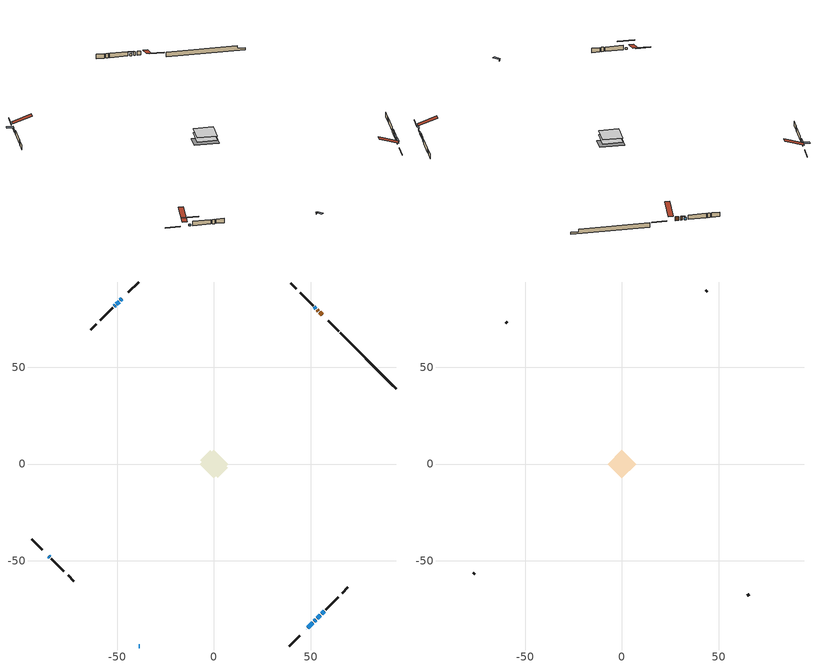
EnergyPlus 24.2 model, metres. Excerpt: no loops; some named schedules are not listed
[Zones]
conditioned space
 floor outside (Floor1 construction): -1.33,0 0,1.33 1.33,0 0,-1.33 z1.53
 floor adiabatic (AdiabaticFloorConstruction): -7.32,0 0,7.32 7.32,0 0,-7.32 z1.53
 floor foundation (Slab1 construction): -7.22,1.83 -1.83,7.22 7.22,-1.83 1.83,-7.22 z-0.91
 wall outside (RimJoist1 construction): 38.93,-93.99 44.35,-88.58 / -93.99,-38.93 -88.58,-44.35 / -38.93,93.99 -44.35,88.58 / 64.45,68.47 59.04,73.88 z1.53:1.83
 wall outside (AdiabaticWallConstruction 1): 55.84,77.08 54.59,78.33 / 53.94,78.99 53.28,79.65 z1.53:3.56
 wall outside (AdiabaticWallConstruction): 47.54,-85.38 47.65,-85.27 / -38.93,-93.99 -38.37,-93.99 z1.53:2.45; 48.3,-84.62 51.04,-81.88 z1.53:2.29; -85.38,-47.54 -84.7,-48.22 / -49.02,83.9 -50.39,82.53 / -51.05,81.88 -51.52,81.41 z1.53:2.5; 51.69,-81.23 52.59,-80.33 z1.53:1.84; 52.62,80.3 51.79,81.13 / -47.54,85.38 -48.37,84.55 / 53.25,-79.67 54.9,-78.02 z1.53:2.7; 55.56,-77.37 56.96,-75.96 z1.53:3.05
 wall outside (Wall1 construction): 57.61,-75.31 64.14,-68.78 / -84.04,-48.88 -77.51,-55.41 / -52.17,80.75 -58.7,74.22 / 51.14,81.79 44.61,88.31 z1.53:3.97
 wall outside (Wall3 construction): 66.26,-66.66 69.16,-63.76 / -75.4,-57.53 -72.49,-60.43 / -60.82,72.1 -63.72,69.2 / 42.49,90.43 39.59,93.33 z1.53:3.97
 wall foundation (FoundationWall1 construction): 65.11,67.81,-0.91 65.11,67.81,1.53 91.1,41.82,1.53 91.1,41.82,0.12 93.99,38.93,0.12 93.99,38.93,-0.91
 window (WindowConstruction 6): 47.54,-85.38 47.65,-85.27 z1.53:2.44
 window (WindowConstruction 9): 48.3,-84.62 51.04,-81.89 z1.53:2.29
 window (WindowConstruction 10): -85.38,-47.54 -84.7,-48.22 z1.53:2.5
 window (WindowConstruction 7): 51.69,-81.23 52.59,-80.33 z1.53:1.83
 window (WindowConstruction 8): -38.93,-93.99 -38.37,-93.99 z1.53:2.44
 window (WindowConstruction): 52.62,80.3 51.79,81.13 z1.53:2.7
 window (WindowConstruction 1): -47.54,85.38 -48.37,84.56 z1.53:2.7
 window (WindowConstruction 2): -49.02,83.9 -50.39,82.53 z1.53:2.5
 window (WindowConstruction 3): -51.05,81.88 -51.51,81.41 z1.53:2.5
 window (WindowConstruction 4): 53.25,-79.67 54.9,-78.02 z1.53:2.7
 window (WindowConstruction 5): 55.56,-77.36 56.96,-75.96 z1.53:3.05
 door (Door): 55.84,77.08 54.59,78.33 z1.53:3.56
 door (Door 1): 53.93,78.99 53.28,79.65 z1.53:3.56
 ceiling adiabatic (AdiabaticFloorConstruction): 0,-7.32 7.32,0 0,7.32 -7.32,0 z1.53
attic - vented
 floor to conditioned space (Floor2 construction Reversed): -7.32,0 0,7.32 7.32,0 0,-7.32 z3.97
 wall outside (Wall2 construction): 64.8,-68.12 65.6,-67.32 / -76.86,-56.07 -76.05,-56.87 / -59.36,73.57 -60.16,72.76 / 43.95,88.97 43.15,89.77 z1.53:3.97
 roof outside (Roof1 construction): 46.88,-86.04,3.97 39.75,-78.9,7.33 37.87,-80.78,7.33 45,-87.92,3.97; -86.04,-46.88,3.97 -78.9,-39.75,7.33 -80.78,-37.87,7.33 -87.92,-45,3.97; -46.88,86.04,3.97 -39.75,78.9,7.33 -37.87,80.78,7.33 -45,87.92,3.97; 56.5,76.42,3.97 49.37,69.29,7.33 51.25,67.41,7.33 58.38,74.54,3.97
shading: 48.72,-84.2 46.46,-86.46 46.9,-86.89 49.15,-84.63 z3.97; 51.25,-81.67 48.09,-84.83 48.3,-85.04 51.46,-81.89 z2.59; -81.9,-51.02 -88.18,-44.74 -88.39,-44.95 -82.11,-51.23 z6.46; 53.67,-79.25 50.62,-82.3 51.05,-82.73 54.1,-79.69 z3.36; -38.08,-93.99 -39.23,-93.99 -39.23,-97.65 -38.08,-97.65 z2.74; 51.15,81.77 53.26,79.66 53.47,79.87 51.36,81.98 z3.61; -48.58,84.34 -47.33,85.59 -49.92,88.18 -51.17,86.93 z3; -50.6,82.32 -48.81,84.11 -49.24,84.54 -51.03,82.75 z2.79; -51.73,81.2 -50.83,82.09 -51.27,82.52 -52.16,81.63 z2.79; 55.76,-77.16 52.39,-80.53 52.6,-80.75 55.97,-77.37 z3.92; 57.17,-75.75 55.35,-77.58 55.56,-77.79 57.38,-75.96 z3.35
[Building]
Building 1: Terrain=Suburbs
[Site:Location]
Halifax Intl AP_NS: Latitude {deg}=44.88; Longitude {deg}=-63.51; Time Zone {hr}=-4; Elevation {m}=145; Keep Site Location Information=Yes
[Site:GroundTemperature:Shallow]
3.15511, 1.33576, 1.19006, 2.05344, 5.51939, 8.9692, 11.96, 13.8546, 14.0156, 12.4746, 9.56009, 6.2161
[Site:WaterMainsTemperature]
Calculation Method=Schedule; Temperature Schedule=mains temperature schedule
[Material] Roughness=Rough; Thermal Absorptance=0.9
Name | Thickness {m} | Conductivity {W/m-K} | Density {kg/m3} | Specific Heat {J/kg-K} | Solar Absorptance | Visible Absorptance
asphalt or fiberglass shingles | 0.00635 | 0.162714 | 1121.4 | 1465.45 | 0.91 | 0.91
ceiling loosefill ins | 0.254 | 0.0480833 | 16.02 | 1046.75 | 0.7 | 0.7
ceiling stud and cavity | 0.1397 | 0.156792 | 65.682 | 1177.47 | 0.7 | 0.7
concrete 4.0 in. | 0.1016 | 1.803125 | 2242.8 | 837.4 | 0.7 | 0.7
concrete 8.0 in. | 0.2032 | 1.803125 | 2242.8 | 837.4 | 0.7 | 0.7
door material | 0.04445 | 0.053851 | 512.64 | 1214.23 | 0.7 | 0.7
door material 1 | 0.04445 | 0.0451087 | 512.64 | 1214.23 | 0.7 | 0.7
exterior vertical ins | 0.0733843 | 0.029427 | 32.04 | 1214.23 | 0.7 | 0.7
floor covering | 0.0127 | 0.0433444 | 54.468 | 1339.84 | 0.6 | 0.6
floor rigid ins; rim joist rigid ins; wall rigid ins | 0.103632 | 0.029427 | 32.04 | 1214.23 | 0.7 | 0.7
floor rigid ins 1; wall rigid ins 2 | 0.512978 | 0.029427 | 32.04 | 1214.23 | 0.7 | 0.7
floor stud and cavity | 0.1397 | 0.138412 | 92.3553 | 1139.71 | 0.7 | 0.7
floor stud and cavity 1 | 0.1397 | 1.75129 | 37.0049 | 1207.88 | 0.7 | 0.7
furniture material conditioned space 1 | 0.1524 | 0.115458 | 640.8 | 1214.23 | 0.6 | 0.6
gypsum board | 0.0127 | 0.160291 | 801 | 837.4 | 0.6 | 0.6
gypsum board 1 | 0.0127 | 0.160291 | 801 | 837.4 | 0.7 | 0.7
interior horizontal ins | 0.0378081 | 0.029427 | 32.04 | 1214.23 | 0.7 | 0.7
osb sheathing 0.5 in. | 0.0127 | 0.115458 | 512.64 | 1214.23 | 0.7 | 0.7
osb sheathing 0.75 in. | 0.01905 | 0.115458 | 512.64 | 1214.23 | 0.7 | 0.7
osb sheathing 2.0 in. | 0.0508 | 0.115458 | 512.64 | 1214.23 | 0.7 | 0.7
rim joist stud and cavity | 0.0508 | 0.0238513 | 125.044 | 1163.47 | 0.6 | 0.6
wall rigid ins 1 | 0.051816 | 0.029427 | 32.04 | 1214.23 | 0.7 | 0.7
wall stud and cavity | 0.1397 | 0.689953 | 139.0536 | 1170.24 | 0.7 | 0.7
wall stud and cavity 1 | 0.0889 | 6.9971 | 50.32683 | 1063.81 | 0.6 | 0.6
wall stud and cavity 2 | 0.1397 | 0.0760185 | 139.0536 | 1170.24 | 0.7 | 0.7
wall stud and cavity 3 | 0.0889 | 0.380278 | 52.3479 | 1209.89 | 0.7 | 0.7
wall stud and cavity 4 | 0.0889 | 0.391764 | 83.0341 | 1211.67 | 0.7 | 0.7
wood siding | 0.0254 | 0.102417 | 544.68 | 1172.36 | 0.25 | 0.25
wood siding 1 | 0.00254 | 0.102417 | 544.68 | 1172.36 | 0.25 | 0.25
wood siding 2; wood siding 3; wood siding 4 | 0.0254 | 0.102417 | 544.68 | 1172.36 | 0.7 | 0.7
[WindowMaterial:SimpleGlazingSystem]
Name | U-Factor {W/m2-K} | Solar Heat Gain Coefficient
WindowMaterial | 2.78449 | 0.59
WindowMaterial 1 | 2.779381 | 0.56
WindowMaterial 2 | 2.77143 | 0.52
WindowMaterial 3 | 2.79301 | 0.65
WindowMaterial 4 | 6.23388 | 0.47
WindowMaterial 5 | 4.68605 | 0.6
WindowMaterial 6 | 4.13529 | 0.65
WindowMaterial 7 | 2.77484 | 0.54
[Construction]
AdiabaticFloorConstruction: floor stud and cavity 1, floor rigid ins 1, osb sheathing 0.75 in., floor covering
AdiabaticWallConstruction: wood siding 3, wall rigid ins 2, wall stud and cavity 3, gypsum board
AdiabaticWallConstruction 1: wood siding 4, wall rigid ins 2, wall stud and cavity 3, gypsum board
Door: door material
Door 1: door material 1
Floor1 construction: floor stud and cavity, floor rigid ins, osb sheathing 0.75 in., floor covering
Floor2 construction Reversed: gypsum board, ceiling stud and cavity, ceiling loosefill ins
FoundationWall1 construction: concrete 8.0 in., gypsum board 1
furniture construction conditioned space 1: furniture material conditioned space 1
PartitionWallConstruction: gypsum board, wall stud and cavity 4, gypsum board
RimJoist1 construction: wood siding 2, rim joist rigid ins, osb sheathing 2.0 in., rim joist stud and cavity
Roof1 construction: asphalt or fiberglass shingles
Slab1 construction: concrete 4.0 in.
Wall1 construction: wood siding, wall rigid ins, osb sheathing 0.5 in., wall stud and cavity, gypsum board
Wall2 construction: wood siding 1, wall stud and cavity 1
Wall3 construction: wood siding, wall rigid ins 1, osb sheathing 0.5 in., wall stud and cavity 2, gypsum board
WindowConstruction; WindowConstruction 1; WindowConstruction 4: WindowMaterial
WindowConstruction 10; WindowConstruction 2: WindowMaterial 1
WindowConstruction 3: WindowMaterial 2
WindowConstruction 5: WindowMaterial 3
WindowConstruction 6: WindowMaterial 4
WindowConstruction 7: WindowMaterial 5
WindowConstruction 8: WindowMaterial 6
WindowConstruction 9: WindowMaterial 7
[Zone] Multiplier=1; Part of Total Floor Area=Yes
Name | Volume {m3}
attic - vented | 58.5799
conditioned space | 532.2
[Space]
Name | Zone | Volume {m3}
attic - vented 1 | attic - vented | 58.5799
conditioned space 1 | conditioned space | 532.2
[ZoneInfiltration:EffectiveLeakageArea]
infil attic - vented 1: Zone or Space=attic - vented 1; Schedule=Always On Discrete; Effective Air Leakage Area {cm2}=3843.58; Stack Coefficient=0.000403426; Wind Coefficient=1.35707e-05
[ZoneMixing]
whole house fan mix: Zone or Space=attic - vented; Schedule=Always On Continuous; Design Flow Rate Calculation Method=Flow/Zone; Design Flow Rate {m3/s}=0; Source Zone or Space=conditioned space
[SurfaceProperty:ExposedFoundationPerimeter]
Slab1: Exposed Perimeter Calculation Method=TotalExposedPerimeter; Total Exposed Perimeter {m}=40.843
[InternalMass] Zone or ZoneList=conditioned space; Space or SpaceList=conditioned space 1
Name | Construction | Surface Area {m2}
furniture mass conditioned space 1 | furniture construction conditioned space 1 | 83.3482
partition wall mass | PartitionWallConstruction | 208.371
[Lights]
interior lighting: Zone or ZoneList or Space or SpaceList=conditioned space 1; Schedule=interior lighting schedule; Design Level Calculation Method=LightingLevel; Lighting Level {W}=343.2; Return Air Fraction=0; Fraction Radiant=0.6; Fraction Visible=0.2; Fraction Replaceable=1
[People]
occupants: Zone or ZoneList or Space or SpaceList=conditioned space 1; Number of People Schedule=occupants schedule; Number of People Calculation Method=People; Number of People=3; Fraction Radiant=0.314171; Sensible Heat Fraction=0.56303; Activity Level Schedule=occupants activity schedule; Carbon Dioxide Generation Rate {m3/s-W}=0; Enable ASHRAE 55 Comfort Warnings=No; Mean Radiant Temperature Calculation Type=EnclosureAveraged
[ElectricEquipment] Zone or ZoneList or Space or SpaceList=conditioned space 1; Design Level Calculation Method=EquipmentLevel
Name | Schedule | Design Level {W} | Fraction Latent | Fraction Radiant | Fraction Lost
clothes dryer | clothes dryer schedule | 140.772 | 0.015 | 0.081 | 0.85
clothes washer | clothes washer schedule | 32.1985 | 0.03 | 0.162 | 0.7
cooking range | cooking range schedule | 215.147 | 0.08 | 0.432 | 0.2
dishwasher | dishwasher schedule | 66.8632 | 0.3 | 0.18 | 0.4
fridge | fridge schedule | 72.9452 | 0 | 0.6 | 0
mech vent bath fan 0 | mech vent bath fan 0 schedule | 50.2 | 0 | 0 | 1
mech vent bath fan 1 | mech vent bath fan 1 schedule | 50.2 | 0 | 0 | 1
mech vent house fan | mech vent house fan schedule | 26.8667 | 0 | 0 | 0.5
mech vent house fan cfis | mech vent house fan cfis schedule | 0 | 0 | 0 | 0
misc plug loads | misc plug loads schedule | 494.7 | 0.045 | 0.513 | 0.1
whole house fan | Always On Discrete | 0 | 0 | 0 | 1
[OtherEquipment] Zone or ZoneList or Space or SpaceList=conditioned space 1; Design Level Calculation Method=EquipmentLevel
Name | Fuel Type | Schedule | Design Level {W} | Fraction Latent | Fraction Radiant | Fraction Lost
clothes dryer 1 | Electricity | clothes dryer schedule | 0 | 0.015 | 0.081 | 0.85
cooking range 1 | Electricity | cooking range schedule | 0 | 0.08 | 0.432 | 0.2
general water use latent | None | general water use schedule | 62.594 | 1 | 0 | 0
general water use sensible | None | general water use schedule | -61.6891 | 0 | 0.6 | 0
mech vent house fan latent load | None | Always On Discrete | 0 | 1 | 0 | 0
mech vent house fan sensible load | None | Always On Discrete | 0 | 0 | 0 | 0
water heater energy adjustment1 | Electricity | Always On Discrete | 0.01 | 0 | 0 | 1
[ZoneInfiltration:DesignFlowRate] Zone or ZoneList or Space or SpaceList=conditioned space 1; Schedule=Always On Discrete; Design Flow Rate Calculation Method=Flow/Zone; Design Flow Rate {m3/s}=0
infil flow; natural vent flow; whole house fan flow
[Foundation:Kiva]
Foundation Kiva 1: Initial Indoor Air Temperature {C}=18; Interior Horizontal Insulation Material=interior horizontal ins; Interior Horizontal Insulation Depth {m}=0; Interior Horizontal Insulation Width {m}=0.599999; Wall Height Above Grade {m}=1.52997; Wall Depth Below Slab {m}=0.2032; Custom Block Material Name 1=exterior vertical ins; Custom Block Depth 1 {m}=2.43998; Custom Block X Position 1 {m}=0.2159; Custom Block Z Position 1 {m}=0
[Foundation:Kiva:Settings]
Soil Conductivity {W/m-K}=0.849921; Soil Density {kg/m3}=1842.3; Soil Specific Heat {J/kg-K}=418.7; Ground Solar Absorptivity=0.9; Ground Thermal Absorptivity=0.9; Ground Surface Roughness {m}=0.03; Far-Field Width {m}=40; Deep-Ground Boundary Condition=ZeroFlux; Deep-Ground Depth {m}=40; Minimum Cell Dimension {m}=0.2; Maximum Cell Growth Coefficient=3; Simulation Timestep=Timestep
[Exterior:Lights]
exterior lighting: Schedule=exterior lighting schedule; Design Level {W}=75.6
[Schedule:Constant]
Name | Hourly Value
Always On Continuous; mech vent house fan schedule; mech vent house fan cfis schedule; Always On Discrete | 1
occupants activity schedule | 117.228
fridge schedule | 0
[Schedule:Week:Daily]
interior lighting schedule Week Rule - Jan1-Jan27: interior lighting schedule day, interior lighting schedule day, interior lighting schedule day, interior lighting schedule day, interior lighting schedule day, interior lighting schedule day, interior lighting schedule day, interior lighting schedule default day, interior lighting schedule default day, interior lighting schedule default day, interior lighting schedule default day, interior lighting schedule default day
interior lighting schedule Week Rule - Jan28-Feb3: interior lighting schedule day, interior lighting schedule day, interior lighting schedule day, interior lighting schedule day, interior lighting schedule day 1, interior lighting schedule day 1, interior lighting schedule day 1, interior lighting schedule default day, interior lighting schedule default day, interior lighting schedule default day, interior lighting schedule default day, interior lighting schedule default day
interior lighting schedule Week Rule - Feb4-Feb24: interior lighting schedule day 1, interior lighting schedule day 1, interior lighting schedule day 1, interior lighting schedule day 1, interior lighting schedule day 1, interior lighting schedule day 1, interior lighting schedule day 1, interior lighting schedule default day, interior lighting schedule default day, interior lighting schedule default day, interior lighting schedule default day, interior lighting schedule default day
interior lighting schedule Week Rule - Feb25-Mar3: interior lighting schedule day 1, interior lighting schedule day 1, interior lighting schedule day 1, interior lighting schedule day 1, interior lighting schedule day 2, interior lighting schedule day 2, interior lighting schedule day 2, interior lighting schedule default day, interior lighting schedule default day, interior lighting schedule default day, interior lighting schedule default day, interior lighting schedule default day
interior lighting schedule Week Rule - Mar4-Mar31: interior lighting schedule day 2, interior lighting schedule day 2, interior lighting schedule day 2, interior lighting schedule day 2, interior lighting schedule day 2, interior lighting schedule day 2, interior lighting schedule day 2, interior lighting schedule default day, interior lighting schedule default day, interior lighting schedule default day, interior lighting schedule default day, interior lighting schedule default day
interior lighting schedule Week Rule - Apr1-Apr28: interior lighting schedule day 3, interior lighting schedule day 3, interior lighting schedule day 3, interior lighting schedule day 3, interior lighting schedule day 3, interior lighting schedule day 3, interior lighting schedule day 3, interior lighting schedule default day, interior lighting schedule default day, interior lighting schedule default day, interior lighting schedule default day, interior lighting schedule default day
interior lighting schedule Week Rule - Apr29-May5: interior lighting schedule day 3, interior lighting schedule day 3, interior lighting schedule day 4, interior lighting schedule day 4, interior lighting schedule day 4, interior lighting schedule day 4, interior lighting schedule day 4, interior lighting schedule default day, interior lighting schedule default day, interior lighting schedule default day, interior lighting schedule default day, interior lighting schedule default day
interior lighting schedule Week Rule - May6-May26: interior lighting schedule day 4, interior lighting schedule day 4, interior lighting schedule day 4, interior lighting schedule day 4, interior lighting schedule day 4, interior lighting schedule day 4, interior lighting schedule day 4, interior lighting schedule default day, interior lighting schedule default day, interior lighting schedule default day, interior lighting schedule default day, interior lighting schedule default day
interior lighting schedule Week Rule - May27-Jun2: interior lighting schedule day 4, interior lighting schedule day 4, interior lighting schedule day 4, interior lighting schedule day 4, interior lighting schedule day 4, interior lighting schedule day 5, interior lighting schedule day 5, interior lighting schedule default day, interior lighting schedule default day, interior lighting schedule default day, interior lighting schedule default day, interior lighting schedule default day
interior lighting schedule Week Rule - Jun3-Jun30: interior lighting schedule day 5, interior lighting schedule day 5, interior lighting schedule day 5, interior lighting schedule day 5, interior lighting schedule day 5, interior lighting schedule day 5, interior lighting schedule day 5, interior lighting schedule default day, interior lighting schedule default day, interior lighting schedule default day, interior lighting schedule default day, interior lighting schedule default day
interior lighting schedule Week Rule - Jul1-Jul28: interior lighting schedule day 6, interior lighting schedule day 6, interior lighting schedule day 6, interior lighting schedule day 6, interior lighting schedule day 6, interior lighting schedule day 6, interior lighting schedule day 6, interior lighting schedule default day, interior lighting schedule default day, interior lighting schedule default day, interior lighting schedule default day, interior lighting schedule default day
interior lighting schedule Week Rule - Jul29-Aug4: interior lighting schedule day 6, interior lighting schedule day 6, interior lighting schedule day 6, interior lighting schedule day 7, interior lighting schedule day 7, interior lighting schedule day 7, interior lighting schedule day 7, interior lighting schedule default day, interior lighting schedule default day, interior lighting schedule default day, interior lighting schedule default day, interior lighting schedule default day
interior lighting schedule Week Rule - Aug5-Aug25: interior lighting schedule day 7, interior lighting schedule day 7, interior lighting schedule day 7, interior lighting schedule day 7, interior lighting schedule day 7, interior lighting schedule day 7, interior lighting schedule day 7, interior lighting schedule default day, interior lighting schedule default day, interior lighting schedule default day, interior lighting schedule default day, interior lighting schedule default day
interior lighting schedule Week Rule - Aug26-Sep1: interior lighting schedule day 7, interior lighting schedule day 7, interior lighting schedule day 7, interior lighting schedule day 7, interior lighting schedule day 7, interior lighting schedule day 7, interior lighting schedule day 8, interior lighting schedule default day, interior lighting schedule default day, interior lighting schedule default day, interior lighting schedule default day, interior lighting schedule default day
interior lighting schedule Week Rule - Sep2-Sep29: interior lighting schedule day 8, interior lighting schedule day 8, interior lighting schedule day 8, interior lighting schedule day 8, interior lighting schedule day 8, interior lighting schedule day 8, interior lighting schedule day 8, interior lighting schedule default day, interior lighting schedule default day, interior lighting schedule default day, interior lighting schedule default day, interior lighting schedule default day
interior lighting schedule Week Rule - Sep30-Oct6: interior lighting schedule day 8, interior lighting schedule day 9, interior lighting schedule day 9, interior lighting schedule day 9, interior lighting schedule day 9, interior lighting schedule day 9, interior lighting schedule day 9, interior lighting schedule default day, interior lighting schedule default day, interior lighting schedule default day, interior lighting schedule default day, interior lighting schedule default day
interior lighting schedule Week Rule - Oct7-Oct27: interior lighting schedule day 9, interior lighting schedule day 9, interior lighting schedule day 9, interior lighting schedule day 9, interior lighting schedule day 9, interior lighting schedule day 9, interior lighting schedule day 9, interior lighting schedule default day, interior lighting schedule default day, interior lighting schedule default day, interior lighting schedule default day, interior lighting schedule default day
interior lighting schedule Week Rule - Oct28-Nov3: interior lighting schedule day 9, interior lighting schedule day 9, interior lighting schedule day 9, interior lighting schedule day 9, interior lighting schedule day 10, interior lighting schedule day 10, interior lighting schedule day 10, interior lighting schedule default day, interior lighting schedule default day, interior lighting schedule default day, interior lighting schedule default day, interior lighting schedule default day
interior lighting schedule Week Rule - Nov4-Nov24: interior lighting schedule day 10, interior lighting schedule day 10, interior lighting schedule day 10, interior lighting schedule day 10, interior lighting schedule day 10, interior lighting schedule day 10, interior lighting schedule day 10, interior lighting schedule default day, interior lighting schedule default day, interior lighting schedule default day, interior lighting schedule default day, interior lighting schedule default day
interior lighting schedule Week Rule - Nov25-Dec1: interior lighting schedule day 10, interior lighting schedule day 10, interior lighting schedule day 10, interior lighting schedule day 10, interior lighting schedule day 10, interior lighting schedule day 10, interior lighting schedule day 11, interior lighting schedule default day, interior lighting schedule default day, interior lighting schedule default day, interior lighting schedule default day, interior lighting schedule default day
interior lighting schedule Week Rule - Dec2-Dec31: interior lighting schedule day 11, interior lighting schedule day 11, interior lighting schedule day 11, interior lighting schedule day 11, interior lighting schedule day 11, interior lighting schedule day 11, interior lighting schedule day 11, interior lighting schedule default day, interior lighting schedule default day, interior lighting schedule default day, interior lighting schedule default day, interior lighting schedule default day
occupants schedule Week Rule - Jan1-Dec31: occupants schedule day, occupants schedule day, occupants schedule day, occupants schedule day, occupants schedule day, occupants schedule day, occupants schedule day, occupants schedule default day, occupants schedule default day, occupants schedule default day, occupants schedule default day, occupants schedule default day
clothes dryer schedule Week Rule - Jan1-Dec31: clothes dryer schedule day, clothes dryer schedule day, clothes dryer schedule day, clothes dryer schedule day, clothes dryer schedule day, clothes dryer schedule day, clothes dryer schedule day, clothes dryer schedule default day, clothes dryer schedule default day, clothes dryer schedule default day, clothes dryer schedule default day, clothes dryer schedule default day
clothes washer schedule Week Rule - Jan1-Dec31: clothes washer schedule day, clothes washer schedule day, clothes washer schedule day, clothes washer schedule day, clothes washer schedule day, clothes washer schedule day, clothes washer schedule day, clothes washer schedule default day, clothes washer schedule default day, clothes washer schedule default day, clothes washer schedule default day, clothes washer schedule default day
cooking range schedule Week Rule - Jan1-Dec31: cooking range schedule day, cooking range schedule day, cooking range schedule day, cooking range schedule day, cooking range schedule day, cooking range schedule day, cooking range schedule day, cooking range schedule default day, cooking range schedule default day, cooking range schedule default day, cooking range schedule default day, cooking range schedule default day
dishwasher schedule Week Rule - Jan1-Dec31: dishwasher schedule day, dishwasher schedule day, dishwasher schedule day, dishwasher schedule day, dishwasher schedule day, dishwasher schedule day, dishwasher schedule day, dishwasher schedule default day, dishwasher schedule default day, dishwasher schedule default day, dishwasher schedule default day, dishwasher schedule default day
mech vent bath fan 0 schedule Week Rule - Jan1-Dec31: mech vent bath fan 0 schedule day, mech vent bath fan 0 schedule day, mech vent bath fan 0 schedule day, mech vent bath fan 0 schedule day, mech vent bath fan 0 schedule day, mech vent bath fan 0 schedule day, mech vent bath fan 0 schedule day, mech vent bath fan 0 schedule default day, mech vent bath fan 0 schedule default day, mech vent bath fan 0 schedule default day, mech vent bath fan 0 schedule default day, mech vent bath fan 0 schedule default day
mech vent bath fan 1 schedule Week Rule - Jan1-Dec31: mech vent bath fan 1 schedule day, mech vent bath fan 1 schedule day, mech vent bath fan 1 schedule day, mech vent bath fan 1 schedule day, mech vent bath fan 1 schedule day, mech vent bath fan 1 schedule day, mech vent bath fan 1 schedule day, mech vent bath fan 1 schedule default day, mech vent bath fan 1 schedule default day, mech vent bath fan 1 schedule default day, mech vent bath fan 1 schedule default day, mech vent bath fan 1 schedule default day
misc plug loads schedule Week Rule - Jan1-Dec31: misc plug loads schedule day, misc plug loads schedule day, misc plug loads schedule day, misc plug loads schedule day, misc plug loads schedule day, misc plug loads schedule day, misc plug loads schedule day, misc plug loads schedule default day, misc plug loads schedule default day, misc plug loads schedule default day, misc plug loads schedule default day, misc plug loads schedule default day
general water use schedule Week Rule - Jan1-Dec31: general water use schedule day, general water use schedule day, general water use schedule day, general water use schedule day, general water use schedule day, general water use schedule day, general water use schedule day, general water use schedule default day, general water use schedule default day, general water use schedule default day, general water use schedule default day, general water use schedule default day
exterior lighting schedule Week Rule - Jan1-Jan27: exterior lighting schedule day, exterior lighting schedule day, exterior lighting schedule day, exterior lighting schedule day, exterior lighting schedule day, exterior lighting schedule day, exterior lighting schedule day, exterior lighting schedule default day, exterior lighting schedule default day, exterior lighting schedule default day, exterior lighting schedule default day, exterior lighting schedule default day
exterior lighting schedule Week Rule - Jan28-Feb3: exterior lighting schedule day, exterior lighting schedule day, exterior lighting schedule day, exterior lighting schedule day, exterior lighting schedule day 1, exterior lighting schedule day 1, exterior lighting schedule day 1, exterior lighting schedule default day, exterior lighting schedule default day, exterior lighting schedule default day, exterior lighting schedule default day, exterior lighting schedule default day
exterior lighting schedule Week Rule - Feb4-Feb24: exterior lighting schedule day 1, exterior lighting schedule day 1, exterior lighting schedule day 1, exterior lighting schedule day 1, exterior lighting schedule day 1, exterior lighting schedule day 1, exterior lighting schedule day 1, exterior lighting schedule default day, exterior lighting schedule default day, exterior lighting schedule default day, exterior lighting schedule default day, exterior lighting schedule default day
exterior lighting schedule Week Rule - Feb25-Mar3: exterior lighting schedule day 1, exterior lighting schedule day 1, exterior lighting schedule day 1, exterior lighting schedule day 1, exterior lighting schedule day 2, exterior lighting schedule day 2, exterior lighting schedule day 2, exterior lighting schedule default day, exterior lighting schedule default day, exterior lighting schedule default day, exterior lighting schedule default day, exterior lighting schedule default day
exterior lighting schedule Week Rule - Mar4-Mar31: exterior lighting schedule day 2, exterior lighting schedule day 2, exterior lighting schedule day 2, exterior lighting schedule day 2, exterior lighting schedule day 2, exterior lighting schedule day 2, exterior lighting schedule day 2, exterior lighting schedule default day, exterior lighting schedule default day, exterior lighting schedule default day, exterior lighting schedule default day, exterior lighting schedule default day
exterior lighting schedule Week Rule - Apr1-Apr28: exterior lighting schedule day 3, exterior lighting schedule day 3, exterior lighting schedule day 3, exterior lighting schedule day 3, exterior lighting schedule day 3, exterior lighting schedule day 3, exterior lighting schedule day 3, exterior lighting schedule default day, exterior lighting schedule default day, exterior lighting schedule default day, exterior lighting schedule default day, exterior lighting schedule default day
exterior lighting schedule Week Rule - Apr29-May5: exterior lighting schedule day 3, exterior lighting schedule day 3, exterior lighting schedule day 4, exterior lighting schedule day 4, exterior lighting schedule day 4, exterior lighting schedule day 4, exterior lighting schedule day 4, exterior lighting schedule default day, exterior lighting schedule default day, exterior lighting schedule default day, exterior lighting schedule default day, exterior lighting schedule default day
exterior lighting schedule Week Rule - May6-May26: exterior lighting schedule day 4, exterior lighting schedule day 4, exterior lighting schedule day 4, exterior lighting schedule day 4, exterior lighting schedule day 4, exterior lighting schedule day 4, exterior lighting schedule day 4, exterior lighting schedule default day, exterior lighting schedule default day, exterior lighting schedule default day, exterior lighting schedule default day, exterior lighting schedule default day
exterior lighting schedule Week Rule - May27-Jun2: exterior lighting schedule day 4, exterior lighting schedule day 4, exterior lighting schedule day 4, exterior lighting schedule day 4, exterior lighting schedule day 4, exterior lighting schedule day 5, exterior lighting schedule day 5, exterior lighting schedule default day, exterior lighting schedule default day, exterior lighting schedule default day, exterior lighting schedule default day, exterior lighting schedule default day
exterior lighting schedule Week Rule - Jun3-Jun30: exterior lighting schedule day 5, exterior lighting schedule day 5, exterior lighting schedule day 5, exterior lighting schedule day 5, exterior lighting schedule day 5, exterior lighting schedule day 5, exterior lighting schedule day 5, exterior lighting schedule default day, exterior lighting schedule default day, exterior lighting schedule default day, exterior lighting schedule default day, exterior lighting schedule default day
exterior lighting schedule Week Rule - Jul1-Jul28: exterior lighting schedule day 6, exterior lighting schedule day 6, exterior lighting schedule day 6, exterior lighting schedule day 6, exterior lighting schedule day 6, exterior lighting schedule day 6, exterior lighting schedule day 6, exterior lighting schedule default day, exterior lighting schedule default day, exterior lighting schedule default day, exterior lighting schedule default day, exterior lighting schedule default day
exterior lighting schedule Week Rule - Jul29-Aug4: exterior lighting schedule day 6, exterior lighting schedule day 6, exterior lighting schedule day 6, exterior lighting schedule day 7, exterior lighting schedule day 7, exterior lighting schedule day 7, exterior lighting schedule day 7, exterior lighting schedule default day, exterior lighting schedule default day, exterior lighting schedule default day, exterior lighting schedule default day, exterior lighting schedule default day
exterior lighting schedule Week Rule - Aug5-Aug25: exterior lighting schedule day 7, exterior lighting schedule day 7, exterior lighting schedule day 7, exterior lighting schedule day 7, exterior lighting schedule day 7, exterior lighting schedule day 7, exterior lighting schedule day 7, exterior lighting schedule default day, exterior lighting schedule default day, exterior lighting schedule default day, exterior lighting schedule default day, exterior lighting schedule default day
exterior lighting schedule Week Rule - Aug26-Sep1: exterior lighting schedule day 7, exterior lighting schedule day 7, exterior lighting schedule day 7, exterior lighting schedule day 7, exterior lighting schedule day 7, exterior lighting schedule day 7, exterior lighting schedule day 8, exterior lighting schedule default day, exterior lighting schedule default day, exterior lighting schedule default day, exterior lighting schedule default day, exterior lighting schedule default day
exterior lighting schedule Week Rule - Sep2-Sep29: exterior lighting schedule day 8, exterior lighting schedule day 8, exterior lighting schedule day 8, exterior lighting schedule day 8, exterior lighting schedule day 8, exterior lighting schedule day 8, exterior lighting schedule day 8, exterior lighting schedule default day, exterior lighting schedule default day, exterior lighting schedule default day, exterior lighting schedule default day, exterior lighting schedule default day
exterior lighting schedule Week Rule - Sep30-Oct6: exterior lighting schedule day 8, exterior lighting schedule day 9, exterior lighting schedule day 9, exterior lighting schedule day 9, exterior lighting schedule day 9, exterior lighting schedule day 9, exterior lighting schedule day 9, exterior lighting schedule default day, exterior lighting schedule default day, exterior lighting schedule default day, exterior lighting schedule default day, exterior lighting schedule default day
[Schedule:Year]
interior lighting schedule: interior lighting schedule Week Rule - Jan1-Jan27, 1, 1, 1, 27, interior lighting schedule Week Rule - Jan28-Feb3, 1, 28, 2, 3, interior lighting schedule Week Rule - Feb4-Feb24, 2, 4, 2, 24, interior lighting schedule Week Rule - Feb25-Mar3, 2, 25, 3, 3, interior lighting schedule Week Rule - Mar4-Mar31, 3, 4, 3, 31, interior lighting schedule Week Rule - Apr1-Apr28, 4, 1, 4, 28, interior lighting schedule Week Rule - Apr29-May5, 4, 29, 5, 5, interior lighting schedule Week Rule - May6-May26, 5, 6, 5, 26, interior lighting schedule Week Rule - May27-Jun2, 5, 27, 6, 2, interior lighting schedule Week Rule - Jun3-Jun30, 6, 3, 6, 30, interior lighting schedule Week Rule - Jul1-Jul28, 7, 1, 7, 28, interior lighting schedule Week Rule - Jul29-Aug4, 7, 29, 8, 4, interior lighting schedule Week Rule - Aug5-Aug25, 8, 5, 8, 25, interior lighting schedule Week Rule - Aug26-Sep1, 8, 26, 9, 1, interior lighting schedule Week Rule - Sep2-Sep29, 9, 2, 9, 29, interior lighting schedule Week Rule - Sep30-Oct6, 9, 30, 10, 6, interior lighting schedule Week Rule - Oct7-Oct27, 10, 7, 10, 27, interior lighting schedule Week Rule - Oct28-Nov3, 10, 28, 11, 3, interior lighting schedule Week Rule - Nov4-Nov24, 11, 4, 11, 24, interior lighting schedule Week Rule - Nov25-Dec1, 11, 25, 12, 1, interior lighting schedule Week Rule - Dec2-Dec31, 12, 2, 12, 31
occupants schedule: occupants schedule Week Rule - Jan1-Dec31, 1, 1, 12, 31
clothes dryer schedule: clothes dryer schedule Week Rule - Jan1-Dec31, 1, 1, 12, 31
clothes washer schedule: clothes washer schedule Week Rule - Jan1-Dec31, 1, 1, 12, 31
cooking range schedule: cooking range schedule Week Rule - Jan1-Dec31, 1, 1, 12, 31
dishwasher schedule: dishwasher schedule Week Rule - Jan1-Dec31, 1, 1, 12, 31
mech vent bath fan 0 schedule: mech vent bath fan 0 schedule Week Rule - Jan1-Dec31, 1, 1, 12, 31
mech vent bath fan 1 schedule: mech vent bath fan 1 schedule Week Rule - Jan1-Dec31, 1, 1, 12, 31
misc plug loads schedule: misc plug loads schedule Week Rule - Jan1-Dec31, 1, 1, 12, 31
general water use schedule: general water use schedule Week Rule - Jan1-Dec31, 1, 1, 12, 31
exterior lighting schedule: exterior lighting schedule Week Rule - Jan1-Jan27, 1, 1, 1, 27, exterior lighting schedule Week Rule - Jan28-Feb3, 1, 28, 2, 3, exterior lighting schedule Week Rule - Feb4-Feb24, 2, 4, 2, 24, exterior lighting schedule Week Rule - Feb25-Mar3, 2, 25, 3, 3, exterior lighting schedule Week Rule - Mar4-Mar31, 3, 4, 3, 31, exterior lighting schedule Week Rule - Apr1-Apr28, 4, 1, 4, 28, exterior lighting schedule Week Rule - Apr29-May5, 4, 29, 5, 5, exterior lighting schedule Week Rule - May6-May26, 5, 6, 5, 26, exterior lighting schedule Week Rule - May27-Jun2, 5, 27, 6, 2, exterior lighting schedule Week Rule - Jun3-Jun30, 6, 3, 6, 30, exterior lighting schedule Week Rule - Jul1-Jul28, 7, 1, 7, 28, exterior lighting schedule Week Rule - Jul29-Aug4, 7, 29, 8, 4, exterior lighting schedule Week Rule - Aug5-Aug25, 8, 5, 8, 25, exterior lighting schedule Week Rule - Aug26-Sep1, 8, 26, 9, 1, exterior lighting schedule Week Rule - Sep2-Sep29, 9, 2, 9, 29, exterior lighting schedule Week Rule - Sep30-Oct6, 9, 30, 10, 6, exterior lighting schedule Week Rule - Oct7-Oct27, 10, 7, 10, 27, exterior lighting schedule Week Rule - Oct28-Nov3, 10, 28, 11, 3, exterior lighting schedule Week Rule - Nov4-Nov24, 11, 4, 11, 24, exterior lighting schedule Week Rule - Nov25-Dec1, 11, 25, 12, 1, exterior lighting schedule Week Rule - Dec2-Dec31, 12, 2, 12, 31
[Schedule:Compact]
mains temperature schedule: Through: 01/01, For: AllDays, Until: 24:00, 7.41, Through: 01/02, For: AllDays, Until: 24:00, 7.34833, Through: 01/03, For: AllDays, Until: 24:00, 7.28778, Through: 01/04, For: AllDays, Until: 24:00, 7.22889, Through: 01/05, For: AllDays, Until: 24:00, 7.17056, Through: 01/06, For: AllDays, Until: 24:00, 7.11333, Through: 01/07, For: AllDays, Until: 24:00, 7.05722, Through: 01/08, For: AllDays, Until: 24:00, 7.00167, Through: 01/09, For: AllDays, Until: 24:00, 6.94778, Through: 01/10, For: AllDays, Until: 24:00, 6.895, Through: 01/11, For: AllDays, Until: 24:00, 6.84333, Through: 01/12, For: AllDays, Until: 24:00, 6.79278, Through: 01/13, For: AllDays, Until: 24:00, 6.74389, Through: 01/14, For: AllDays, Until: 24:00, 6.69556, Through: 01/15, For: AllDays, Until: 24:00, 6.64889, Through: 01/16, For: AllDays, Until: 24:00, 6.60278, Through: 01/17, For: AllDays, Until: 24:00, 6.55833, Through: 01/18, For: AllDays, Until: 24:00, 6.515, Through: 01/19, For: AllDays, Until: 24:00, 6.47333, Through: 01/20, For: AllDays, Until: 24:00, 6.43278, Through: 01/21, For: AllDays, Until: 24:00, 6.39333, Through: 01/22, For: AllDays, Until: 24:00, 6.355, Through: 01/23, For: AllDays, Until: 24:00, 6.31833, Through: 01/24, For: AllDays, Until: 24:00, 6.28278, Through: 01/25, For: AllDays, Until: 24:00, 6.24889, Through: 01/26, For: AllDays, Until: 24:00, 6.21611, Through: 01/27, For: AllDays, Until: 24:00, 6.18444, Through: 01/28, For: AllDays, Until: 24:00, 6.15444, Through: 01/29, For: AllDays, Until: 24:00, 6.12556, Through: 01/30, For: AllDays, Until: 24:00, 6.09833, Through: 01/31, For: AllDays, Until: 24:00, 6.07222, Through: 02/01, For: AllDays, Until: 24:00, 6.04778, Through: 02/02, For: AllDays, Until: 24:00, 6.02444, Through: 02/03, For: AllDays, Until: 24:00, 6.00278, Through: 02/04, For: AllDays, Until: 24:00, 5.98222, Through: 02/05, For: AllDays, Until: 24:00, 5.96333, Through: 02/06, For: AllDays, Until: 24:00, 5.94556, Through: 02/07, For: AllDays, Until: 24:00, 5.92944, Through: 02/08, For: AllDays, Until: 24:00, 5.915, Through: 02/09, For: AllDays, Until: 24:00, 5.90167, Through: 02/10, For: AllDays, Until: 24:00, 5.89, Through: 02/11, For: AllDays, Until: 24:00, 5.87944, Through: 02/12, For: AllDays, Until: 24:00, 5.87056, Through: 02/13, For: AllDays, Until: 24:00, 5.86333, Through: 02/14, For: AllDays, Until: 24:00, 5.85722, Through: 02/15, For: AllDays, Until: 24:00, 5.85278, Through: 02/16, For: AllDays, Until: 24:00, 5.84944, Through: 02/17, For: AllDays, Until: 24:00, 5.84833, Through: 02/18, For: AllDays, Until: 24:00, 5.84778, Through: 02/19, For: AllDays, Until: 24:00, 5.84944, Through: 02/20, For: AllDays, Until: 24:00, 5.85167, Through: 02/21, For: AllDays, Until: 24:00, 5.85611, Through: 02/22, For: AllDays, Until: 24:00, 5.86167, Through: 02/23, For: AllDays, Until: 24:00, 5.86889, Through: 02/24, For: AllDays, Until: 24:00, 5.87722, Through: 02/25, For: AllDays, Until: 24:00, 5.88722, Through: 02/26, For: AllDays, Until: 24:00, 5.89889, Through: 02/27, For: AllDays, Until: 24:00, 5.91167, Through: 02/28, For: AllDays, Until: 24:00, 5.92611, Through: 03/01, For: AllDays, Until: 24:00, 5.94222, Through: 03/02, For: AllDays, Until: 24:00, 5.95944, Through: 03/03, For: AllDays, Until: 24:00, 5.97778, Through: 03/04, For: AllDays, Until: 24:00, 5.99778, Through: 03/05, For: AllDays, Until: 24:00, 6.01944, Through: 03/06, For: AllDays, Until: 24:00, 6.04222, Through: 03/07, For: AllDays, Until: 24:00, 6.06667, Through: 03/08, For: AllDays, Until: 24:00, 6.09222, Through: 03/09, For: AllDays, Until: 24:00, 6.11944, Through: 03/10, For: AllDays, Until: 24:00, 6.14778, Through: 03/11, For: AllDays, Until: 24:00, 6.17722, Through: 03/12, For: AllDays, Until: 24:00, 6.20833, Through: 03/13, For: AllDays, Until: 24:00, 6.24111, Through: 03/14, For: AllDays, Until: 24:00, 6.275, Through: 03/15, For: AllDays, Until: 24:00, 6.31, Through: 03/16, For: AllDays, Until: 24:00, 6.34667, Through: 03/17, For: AllDays, Until: 24:00, 6.38444, Through: 03/18, For: AllDays, Until: 24:00, 6.42333, Through: 03/19, For: AllDays, Until: 24:00, 6.46389, Through: 03/20, For: AllDays, Until: 24:00, 6.50556, Through: 03/21, For: AllDays, Until: 24:00, 6.54833, Through: 03/22, For: AllDays, Until: 24:00, 6.59278, Through: 03/23, For: AllDays, Until: 24:00, 6.63833, Through: 03/24, For: AllDays, Until: 24:00, 6.685, Through: 03/25, For: AllDays, Until: 24:00, 6.73278, Through: 03/26, For: AllDays, Until: 24:00, 6.78167, Through: 03/27, For: AllDays, Until: 24:00, 6.83167, Through: 03/28, For: AllDays, Until: 24:00, 6.88333, Through: 03/29, For: AllDays, Until: 24:00, 6.93611, Through: 03/30, For: AllDays, Until: 24:00, 6.98944, Through: 03/31, For: AllDays, Until: 24:00, 7.04444, Through: 04/01, For: AllDays, Until: 24:00, 7.1, Through: 04/02, For: AllDays, Until: 24:00, 7.15722, Through: 04/03, For: AllDays, Until: 24:00, 7.21556, Through: 04/04, For: AllDays, Until: 24:00, 7.27444, Through: 04/05, For: AllDays, Until: 24:00, 7.33444, Through: 04/06, For: AllDays, Until: 24:00, 7.39556, Through: 04/07, For: AllDays, Until: 24:00, 7.45778, Through: 04/08, For: AllDays, Until: 24:00, 7.52111, Through: 04/09, For: AllDays, Until: 24:00, 7.585, Through: 04/10, For: AllDays, Until: 24:00, 7.65, Through: 04/11, For: AllDays, Until: 24:00, 7.71611, Through: 04/12, For: AllDays, Until: 24:00, 7.78333, Through: 04/13, For: AllDays, Until: 24:00, 7.85111, Through: 04/14, For: AllDays, Until: 24:00, 7.91944, Through: 04/15, For: AllDays, Until: 24:00, 7.98889, Through: 04/16, For: AllDays, Until: 24:00, 8.05944, Through: 04/17, For: AllDays, Until: 24:00, 8.13056, Through: 04/18, For: AllDays, Until: 24:00, 8.20222, Through: 04/19, For: AllDays, Until: 24:00, 8.275, Through: 04/20, For: AllDays, Until: 24:00, 8.34833, Through: 04/21, For: AllDays, Until: 24:00, 8.42222, Through: 04/22, For: AllDays, Until: 24:00, 8.49722, Through: 04/23, For: AllDays, Until: 24:00, 8.57278, Through: 04/24, For: AllDays, Until: 24:00, 8.64889, Through: 04/25, For: AllDays, Until: 24:00, 8.72556, Through: 04/26, For: AllDays, Until: 24:00, 8.80278, Through: 04/27, For: AllDays, Until: 24:00, 8.88111, Through: 04/28, For: AllDays, Until: 24:00, 8.95944, Through: 04/29, For: AllDays, Until: 24:00, 9.03833, Through: 04/30, For: AllDays, Until: 24:00, 9.11778, Through: 05/01, For: AllDays, Until: 24:00, 9.19778, Through: 05/02, For: AllDays, Until: 24:00, 9.27833, Through: 05/03, For: AllDays, Until: 24:00, 9.35944, Through: 05/04, For: AllDays, Until: 24:00, 9.44056, Through: 05/05, For: AllDays, Until: 24:00, 9.52278, Through: 05/06, For: AllDays, Until: 24:00, 9.60444, Through: 05/07, For: AllDays, Until: 24:00, 9.68722, Through: 05/08, For: AllDays, Until: 24:00, 9.77, Through: 05/09, For: AllDays, Until: 24:00, 9.85278, Through: 05/10, For: AllDays, Until: 24:00, 9.93611, Through: 05/11, For: AllDays, Until: 24:00, 10.02, Through: 05/12, For: AllDays, Until: 24:00, 10.1039, Through: 05/13, For: AllDays, Until: 24:00, 10.1878, Through: 05/14, For: AllDays, Until: 24:00, 10.2722, Through: 05/15, For: AllDays, Until: 24:00, 10.3561, Through: 05/16, For: AllDays, Until: 24:00, 10.4406, Through: 05/17, For: AllDays, Until: 24:00, 10.5256, Through: 05/18, For: AllDays, Until: 24:00, 10.61, Through: 05/19, For: AllDays, Until: 24:00, 10.6944, Through: 05/20, For: AllDays, Until: 24:00, 10.7794, Through: 05/21, For: AllDays, Until: 24:00, 10.8639, Through: 05/22, For: AllDays, Until: 24:00, 10.9489, Through: 05/23, For: AllDays, Until: 24:00, 11.0333, Through: 05/24, For: AllDays, Until: 24:00, 11.1178, Through: 05/25, For: AllDays, Until: 24:00, 11.2022, Through: 05/26, For: AllDays, Until: 24:00, 11.2867, Through: 05/27, For: AllDays, Until: 24:00, 11.3711, Through: 05/28, For: AllDays, Until: 24:00, 11.455, Through: 05/29, For: AllDays, Until: 24:00, 11.5389, Through: 05/30, For: AllDays, Until: 24:00, 11.6222, Through: 05/31, For: AllDays, Until: 24:00, 11.7056, Through: 06/01, For: AllDays, Until: 24:00, 11.7883, Through: 06/02, For: AllDays, Until: 24:00, 11.8711, Through: 06/03, For: AllDays, Until: 24:00, 11.9539, Through: 06/04, For: AllDays, Until: 24:00, 12.0356, Through: 06/05, For: AllDays, Until: 24:00, 12.1172, Through: 06/06, For: AllDays, Until: 24:00, 12.1989, Through: 06/07, For: AllDays, Until: 24:00, 12.2794, Through: 06/08, For: AllDays, Until: 24:00, 12.36, Through: 06/09, For: AllDays, Until: 24:00, 12.44, Through: 06/10, For: AllDays, Until: 24:00, 12.5194, Through: 06/11, For: AllDays, Until: 24:00, 12.5983, Through: 06/12, For: AllDays, Until: 24:00, 12.6767, Through: 06/13, For: AllDays, Until: 24:00, 12.7544, Through: 06/14, For: AllDays, Until: 24:00, 12.8317, Through: 06/15, For: AllDays, Until: 24:00, 12.9083, Through: 06/16, For: AllDays, Until: 24:00, 12.9844, Through: 06/17, For: AllDays, Until: 24:00, 13.0594, Through: 06/18, For: AllDays, Until: 24:00, 13.1344, Through: 06/19, For: AllDays, Until: 24:00, 13.2083, Through: 06/20, For: AllDays, Until: 24:00, 13.2811, Through: 06/21, For: AllDays, Until: 24:00, 13.3539, Through: 06/22, For: AllDays, Until: 24:00, 13.4256, Through: 06/23, For: AllDays, Until: 24:00, 13.4967, Through: 06/24, For: AllDays, Until: 24:00, 13.5667, Through: 06/25, For: AllDays, Until: 24:00, 13.6361, Through: 06/26, For: AllDays, Until: 24:00, 13.7044, Through: 06/27, For: AllDays, Until: 24:00, 13.7717, Through: 06/28, For: AllDays, Until: 24:00, 13.8389, Through: 06/29, For: AllDays, Until: 24:00, 13.9044, Through: 06/30, For: AllDays, Until: 24:00, 13.9694, Through: 07/01, For: AllDays, Until: 24:00, 14.0333, Through: 07/02, For: AllDays, Until: 24:00, 14.0961, Through: 07/03, For: AllDays, Until: 24:00, 14.1583, Through: 07/04, For: AllDays, Until: 24:00, 14.2189, Through: 07/05, For: AllDays, Until: 24:00, 14.2789, Through: 07/06, For: AllDays, Until: 24:00, 14.3378, Through: 07/07, For: AllDays, Until: 24:00, 14.3956, Through: 07/08, For: AllDays, Until: 24:00, 14.4522, Through: 07/09, For: AllDays, Until: 24:00, 14.5083, Through: 07/10, For: AllDays, Until: 24:00, 14.5628, Through: 07/11, For: AllDays, Until: 24:00, 14.6161, Through: 07/12, For: AllDays, Until: 24:00, 14.6683, Through: 07/13, For: AllDays, Until: 24:00, 14.7194, Through: 07/14, For: AllDays, Until: 24:00, 14.7694, Through: 07/15, For: AllDays, Until: 24:00, 14.8183, Through: 07/16, For: AllDays, Until: 24:00, 14.8661, Through: 07/17, For: AllDays, Until: 24:00, 14.9122, Through: 07/18, For: AllDays, Until: 24:00, 14.9572, Through: 07/19, For: AllDays, Until: 24:00, 15.0011, Through: 07/20, For: AllDays, Until: 24:00, 15.0439, Through: 07/21, For: AllDays, Until: 24:00, 15.0856, Through: 07/22, For: AllDays, Until: 24:00, 15.1256, Through: 07/23, For: AllDays, Until: 24:00, 15.1644, Through: 07/24, For: AllDays, Until: 24:00, 15.2017, Through: 07/25, For: AllDays, Until: 24:00, 15.2383, Through: 07/26, For: AllDays, Until: 24:00, 15.2728, Through: 07/27, For: AllDays, Until: 24:00, 15.3067, Through: 07/28, For: AllDays, Until: 24:00, 15.3389, Through: 07/29, For: AllDays, Until: 24:00, 15.3694, Through: 07/30, For: AllDays, Until: 24:00, 15.3989, Through: 07/31, For: AllDays, Until: 24:00, 15.4272, Through: 08/01, For: AllDays, Until: 24:00, 15.4539, Through: 08/02, For: AllDays, Until: 24:00, 15.4794, Through: 08/03, For: AllDays, Until: 24:00, 15.5033, Through: 08/04, For: AllDays, Until: 24:00, 15.5261, Through: 08/05, For: AllDays, Until: 24:00, 15.5472, Through: 08/06, For: AllDays, Until: 24:00, 15.5667, Through: 08/07, For: AllDays, Until: 24:00, 15.585, Through: 08/08, For: AllDays, Until: 24:00, 15.6022, Through: 08/09, For: AllDays, Until: 24:00, 15.6172, Through: 08/10, For: AllDays, Until: 24:00, 15.6317, Through: 08/11, For: AllDays, Until: 24:00, 15.6439, Through: 08/12, For: AllDays, Until: 24:00, 15.655, Through: 08/13, For: AllDays, Until: 24:00, 15.665, Through: 08/14, For: AllDays, Until: 24:00, 15.6733, Through: 08/15, For: AllDays, Until: 24:00, 15.68, Through: 08/16, For: AllDays, Until: 24:00, 15.6856, Through: 08/17, For: AllDays, Until: 24:00, 15.6894, Through: 08/18, For: AllDays, Until: 24:00, 15.6917, Through: 08/19, For: AllDays, Until: 24:00, 15.6928, Through: 08/20, For: AllDays, Until: 24:00, 15.6922, Through: 08/21, For: AllDays, Until: 24:00, 15.69, Through: 08/22, For: AllDays, Until: 24:00, 15.6867, Through: 08/23, For: AllDays, Until: 24:00, 15.6822, Through: 08/24, For: AllDays, Until: 24:00, 15.6756, Through: 08/25, For: AllDays, Until: 24:00, 15.6678, Through: 08/26, For: AllDays, Until: 24:00, 15.6589, Through: 08/27, For: AllDays, Until: 24:00, 15.6478, Through: 08/28, For: AllDays, Until: 24:00, 15.6361, Through: 08/29, For: AllDays, Until: 24:00, 15.6222, Through: 08/30, For: AllDays, Until: 24:00, 15.6072, Through: 08/31, For: AllDays, Until: 24:00, 15.5911, Through: 09/01, For: AllDays, Until: 24:00, 15.5733, Through: 09/02, For: AllDays, Until: 24:00, 15.5539, Through: 09/03, For: AllDays, Until: 24:00, 15.5333, Through: 09/04, For: AllDays, Until: 24:00, 15.5111, Through: 09/05, For: AllDays, Until: 24:00, 15.4878, Through: 09/06, For: AllDays, Until: 24:00, 15.4628, Through: 09/07, For: AllDays, Until: 24:00, 15.4367, Through: 09/08, For: AllDays, Until: 24:00, 15.4089, Through: 09/09, For: AllDays, Until: 24:00, 15.38, Through: 09/10, For: AllDays, Until: 24:00, 15.3494, Through: 09/11, For: AllDays, Until: 24:00, 15.3178, Through: 09/12, For: AllDays, Until: 24:00, 15.2844, Through: 09/13, For: AllDays, Until: 24:00, 15.25, Through: 09/14, For: AllDays, Until: 24:00, 15.2144, Through: 09/15, For: AllDays, Until: 24:00, 15.1772, Through: 09/16, For: AllDays, Until: 24:00, 15.1389, Through: 09/17, For: AllDays, Until: 24:00, 15.0989, Through: 09/18, For: AllDays, Until: 24:00, 15.0583, Through: 09/19, For: AllDays, Until: 24:00, 15.0161, Through: 09/20, For: AllDays, Until: 24:00, 14.9722, Through: 09/21, For: AllDays, Until: 24:00, 14.9278, Through: 09/22, For: AllDays, Until: 24:00, 14.8817, Through: 09/23, For: AllDays, Until: 24:00, 14.8344, Through: 09/24, For: AllDays, Until: 24:00, 14.7861, Through: 09/25, For: AllDays, Until: 24:00, 14.7367, Through: 09/26, For: AllDays, Until: 24:00, 14.6861, Through: 09/27, For: AllDays, Until: 24:00, 14.6339, Through: 09/28, For: AllDays, Until: 24:00, 14.5811, Through: 09/29, For: AllDays, Until: 24:00, 14.5267, Through: 09/30, For: AllDays, Until: 24:00, 14.4717, Through: 10/01, For: AllDays, Until: 24:00, 14.415, Through: 10/02, For: AllDays, Until: 24:00, 14.3578, Through: 10/03, For: AllDays, Until: 24:00, 14.2989, Through: 10/04, For: AllDays, Until: 24:00, 14.2394, Through: 10/05, For: AllDays, Until: 24:00, 14.1789, Through: 10/06, For: AllDays, Until: 24:00, 14.1172, Through: 10/07, For: AllDays, Until: 24:00, 14.0544, Through: 10/08, For: AllDays, Until: 24:00, 13.9911, Through: 10/09, For: AllDays, Until: 24:00, 13.9267, Through: 10/10, For: AllDays, Until: 24:00, 13.8611, Through: 10/11, For: AllDays, Until: 24:00, 13.7944, Through: 10/12, For: AllDays, Until: 24:00, 13.7272, Through: 10/13, For: AllDays, Until: 24:00, 13.6594, Through: 10/14, For: AllDays, Until: 24:00, 13.59, Through: 10/15, For: AllDays, Until: 24:00, 13.5206, Through: 10/16, For: AllDays, Until: 24:00, 13.4494, Through: 10/17, For: AllDays, Until: 24:00, 13.3783, Through: 10/18, For: AllDays, Until: 24:00, 13.3061, Through: 10/19, For: AllDays, Until: 24:00, 13.2328, Through: 10/20, For: AllDays, Until: 24:00, 13.1594, Through: 10/21, For: AllDays, Until: 24:00, 13.085, Through: 10/22, For: AllDays, Until: 24:00, 13.01, Through: 10/23, For: AllDays, Until: 24:00, 12.9339, Through: 10/24, For: AllDays, Until: 24:00, 12.8578, Through: 10/25, For: AllDays, Until: 24:00, 12.7806, Through: 10/26, For: AllDays, Until: 24:00, 12.7028, Through: 10/27, For: AllDays, Until: 24:00, 12.625, Through: 10/28, For: AllDays, Until: 24:00, 12.5461, Through: 10/29, For: AllDays, Until: 24:00, 12.4667, Through: 10/30, For: AllDays, Until: 24:00, 12.3872, Through: 10/31, For: AllDays, Until: 24:00, 12.3067, Through: 11/01, For: AllDays, Until: 24:00, 12.2261, Through: 11/02, For: AllDays, Until: 24:00, 12.145, Through: 11/03, For: AllDays, Until: 24:00, 12.0633, Through: 11/04, For: AllDays, Until: 24:00, 11.9817, Through: 11/05, For: AllDays, Until: 24:00, 11.8994, Through: 11/06, For: AllDays, Until: 24:00, 11.8167, Through: 11/07, For: AllDays, Until: 24:00, 11.7339, Through: 11/08, For: AllDays, Until: 24:00, 11.6506, Through: 11/09, For: AllDays, Until: 24:00, 11.5672, Through: 11/10, For: AllDays, Until: 24:00, 11.4833, Through: 11/11, For: AllDays, Until: 24:00, 11.3994, Through: 11/12, For: AllDays, Until: 24:00, 11.315, Through: 11/13, For: AllDays, Until: 24:00, 11.2311, Through: 11/14, For: AllDays, Until: 24:00, 11.1467, Through: 11/15, For: AllDays, Until: 24:00, 11.0622, Through: 11/16, For: AllDays, Until: 24:00, 10.9772, Through: 11/17, For: AllDays, Until: 24:00, 10.8928, Through: 11/18, For: AllDays, Until: 24:00, 10.8083, Through: 11/19, For: AllDays, Until: 24:00, 10.7233, Through: 11/20, For: AllDays, Until: 24:00, 10.6389, Through: 11/21, For: AllDays, Until: 24:00, 10.5539, Through: 11/22, For: AllDays, Until: 24:00, 10.4694, Through: 11/23, For: AllDays, Until: 24:00, 10.385, Through: 11/24, For: AllDays, Until: 24:00, 10.3006, Through: 11/25, For: AllDays, Until: 24:00, 10.2161, Through: 11/26, For: AllDays, Until: 24:00, 10.1322, Through: 11/27, For: AllDays, Until: 24:00, 10.0483, Through: 11/28, For: AllDays, Until: 24:00, 9.96444, Through: 11/29, For: AllDays, Until: 24:00, 9.88111, Through: 11/30, For: AllDays, Until: 24:00, 9.79778, Through: 12/01, For: AllDays, Until: 24:00, 9.715, Through: 12/02, For: AllDays, Until: 24:00, 9.63278, Through: 12/03, For: AllDays, Until: 24:00, 9.55056, Through: 12/04, For: AllDays, Until: 24:00, 9.46833, Through: 12/05, For: AllDays, Until: 24:00, 9.38667, Through: 12/06, For: AllDays, Until: 24:00, 9.30611, Through: 12/07, For: AllDays, Until: 24:00, 9.225, Through: 12/08, For: AllDays, Until: 24:00, 9.145, Through: 12/09, For: AllDays, Until: 24:00, 9.065, Through: 12/10, For: AllDays, Until: 24:00, 8.98611, Through: 12/11, For: AllDays, Until: 24:00, 8.90722, Through: 12/12, For: AllDays, Until: 24:00, 8.82944, Through: 12/13, For: AllDays, Until: 24:00, 8.75167, Through: 12/14, For: AllDays, Until: 24:00, 8.675, Through: 12/15, For: AllDays, Until: 24:00, 8.59833, Through: 12/16, For: AllDays, Until: 24:00, 8.52278, Through: 12/17, For: AllDays, Until: 24:00, 8.44778, Through: 12/18, For: AllDays, Until: 24:00, 8.37333, Through: 12/19, For: AllDays, Until: 24:00, 8.29944, Through: 12/20, For: AllDays, Until: 24:00, 8.22667, Through: 12/21, For: AllDays, Until: 24:00, 8.15444, Through: 12/22, For: AllDays, Until: 24:00, 8.08333, Through: 12/23, For: AllDays, Until: 24:00, 8.01278, Through: 12/24, For: AllDays, Until: 24:00, 7.94278, Through: 12/25, For: AllDays, Until: 24:00, 7.87389, Through: 12/26, For: AllDays, Until: 24:00, 7.80611, Through: 12/27, For: AllDays, Until: 24:00, 7.73889, Through: 12/28, For: AllDays, Until: 24:00, 7.67222, Through: 12/29, For: AllDays, Until: 24:00, 7.60722, Through: 12/30, For: AllDays, Until: 24:00, 7.54278, Through: 12/31, For: AllDays, Until: 24:00, 7.47944
